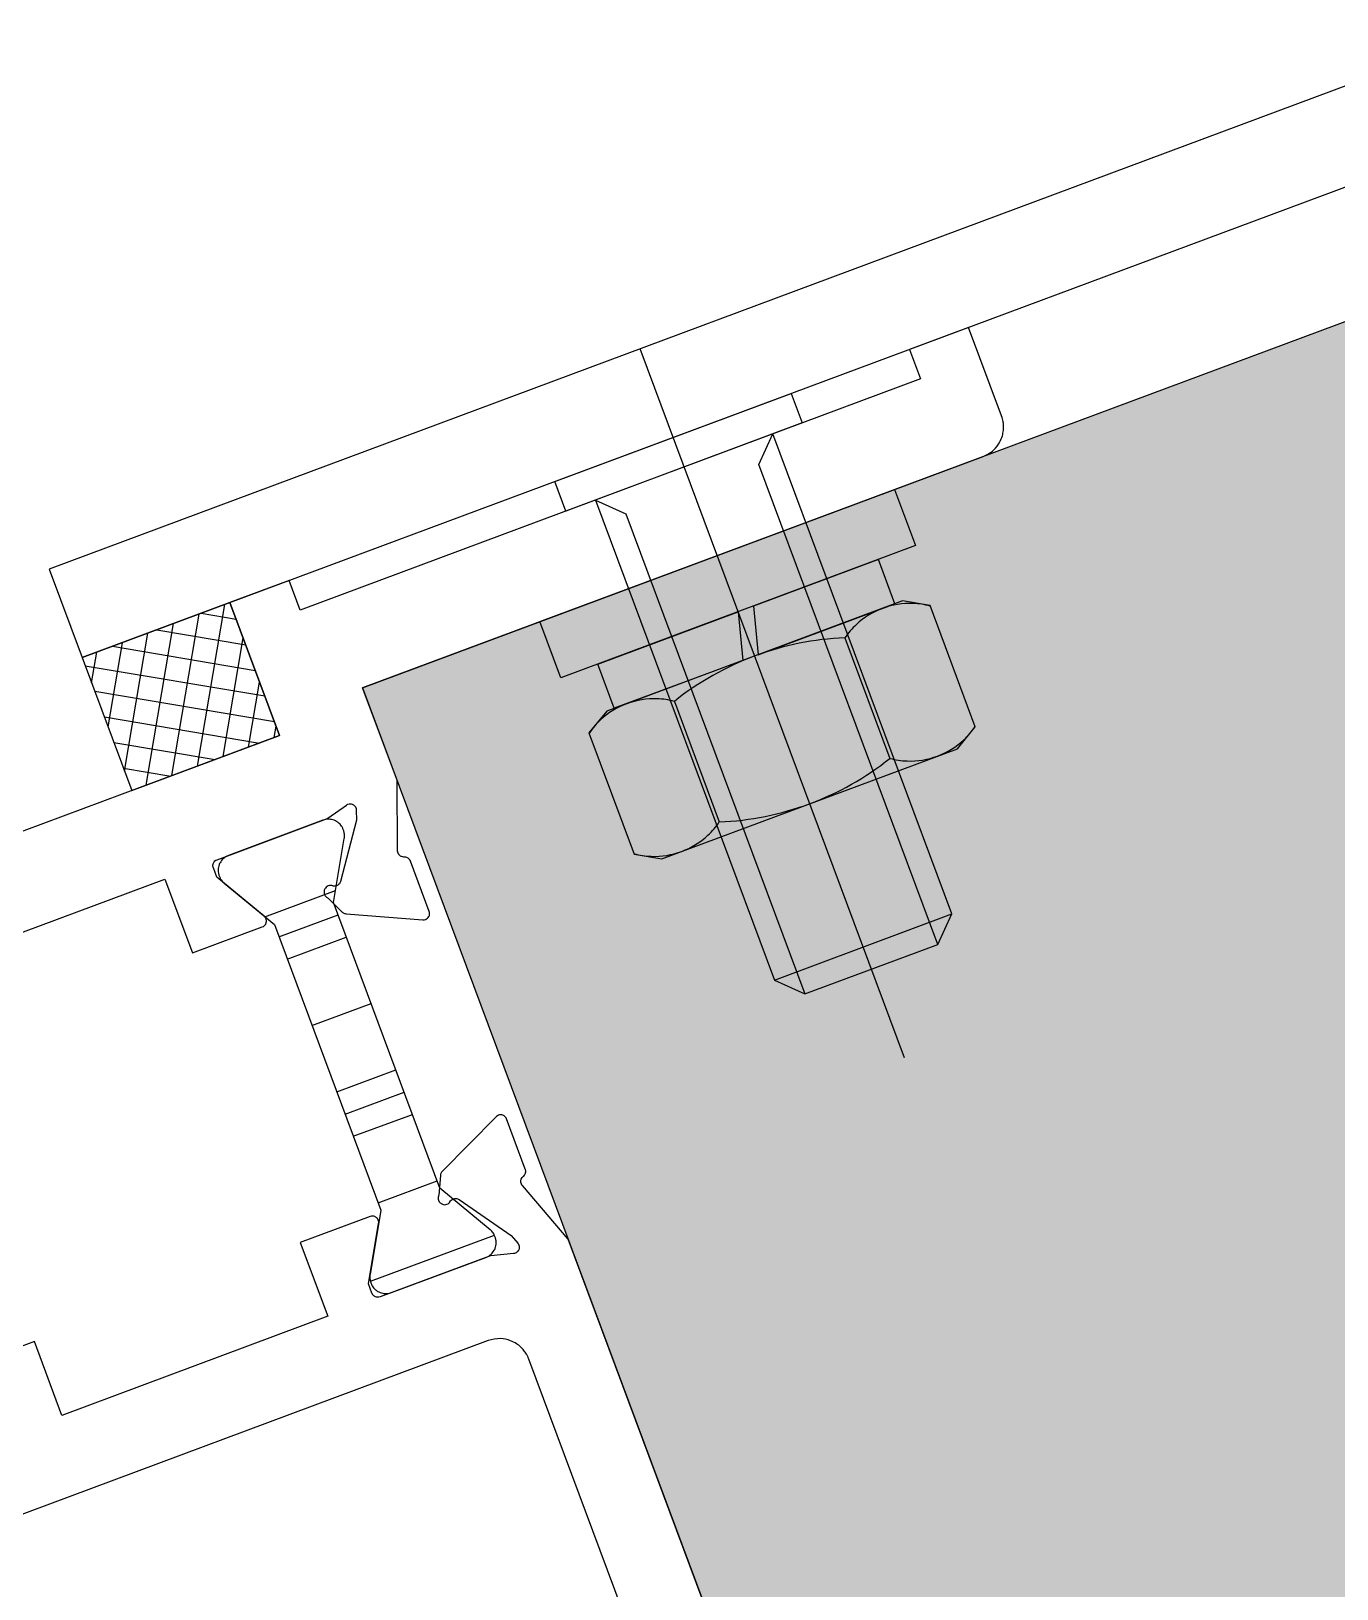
# Model space of a CAD drawing. Extents: x 12199666 to 24617114, y 1197707 to 2548648.
# Drawn here: x 12289377.5 to 12289418.91, y 1267677.21 to 1267726.63 of the extents above; entities that cross this region are included whole.
import ezdxf

# ---------------------------------------------------------------- set-up
doc = ezdxf.new("R2010")
doc.units = 0
doc.header["$LTSCALE"] = 10
doc.header["$MEASUREMENT"] = 0
doc.linetypes.add('TX-PLAN-T1-F11$0$CENTER-PISA', pattern=[11, 6, -2, 1, -2])
doc.linetypes.add('TX-PLAN-T1-F11$0$HIDDEN-PISA', pattern=[4.5, 2.5, -2])
doc.layers.add('TX-PLAN-T1-F11$0$_EDO-ALUMINIUM-SECTION', color=90, linetype='Continuous', lineweight=30)
for name, color, linetype in [('TX-PLAN-T1-F11$0$AXIS', 3, 'Continuous'), ('TX-PLAN-T1-F11$0$F-Alum', 4, 'Continuous'), ('TX-PLAN-T1-F11$0$F-seslants', 8, 'Continuous'), ('TX-PLAN-T1-F11$0$F-seslants @ 1', 8, 'Continuous'), ('TX-PLAN-T1-F11$0$F_MISC', 8, 'Continuous'), ('TX-PLAN-T1-F11$0$Hatch @ 1', 8, 'Continuous'), ('TX-PLAN-T1-F11$0$INSUL', 173, 'Continuous')]:
    doc.layers.add(name, color=color, linetype=linetype)
doc.layers.add('TX-PLAN-T1-F11$0$bangong', color=5, linetype='Continuous', true_color=0x0000ff)

# ---------------------------------------------------------------- blocks, each defined once
blk = doc.blocks.new('TX-PLAN-T1-F11$0$A$C455C3A01-flat-1')
at = {"layer": 'TX-PLAN-T1-F11$0$Hatch @ 1'}
h = blk.add_hatch(dxfattribs=at)
h.set_pattern_fill('ACET-2D-M_SYNTHETIC-PISA', color=256, pattern_type=2)
h.set_pattern_definition([(90, (-9.900000006500932, 423.8302261678061), (-6, 3.673940397442059e-16), []), (90, (-9.150000006500932, 423.8302261678061), (-6, 3.673940397442059e-16), []), (90, (-8.400000006500932, 423.8302261678061), (-6, 3.673940397442059e-16), []), (90, (-6.150000006500932, 423.8302261678061), (-6, 3.673940397442059e-16), [])])
edge = h.paths.add_edge_path()
edge.add_arc((6.873205075544267, -1.600000007111325), 0.4999999867733237, 239.9999999959824, 243.410936126322)
edge.add_arc((6.873205081363951, -1.59999999665558), 0.4999999987280878, 243.4109360662391, 251.7887249678073)
edge.add_arc((6.873205081500097, -1.599999996789389), 0.49999999864353, 251.7887249481955, 259.749973532947)
edge.add_arc((6.873205081535966, -1.599999997829961), 0.4999999976259475, 259.7499735076841, 264.7501762100637)
edge.add_arc((6.873205081668896, -1.599999997720486), 0.4999999977471269, 264.7501761960427, 269.9755513111627)
edge.add_arc((6.873205133319711, -1.599815997228414), 0.5001839982444877, 269.9755543884247, 269.9999941401004)
edge.add_line((6.873205082163622, -2.099999995472899), (6.900000001412991, -2.099999995458347))
edge.add_arc((6.900000000833436, -1.599999991987731), 0.5000000034706158, 270.0000000664122, 275.2014993333181)
edge.add_arc((6.900000001172295, -1.599999995924729), 0.4999999995191099, 275.201499335548, 280.2011290600714)
edge.add_arc((6.900000001107445, -1.599999995459657), 0.4999999999883153, 280.2011290579466, 288.1629505789912)
edge.add_arc((6.900000000433002, -1.599999993968422), 0.500000001615486, 288.1629505991581, 296.5407394524858)
edge.add_arc((6.900000001840775, -1.599999996761504), 0.499999998487707, 296.5407394511826, 306.6156293510928)
edge.add_arc((6.900000001304661, -1.59999999569431), 0.4999999996640573, 306.6156293274633, 318.564664152975)
edge.add_arc((6.900000001315278, -1.599999995617769), 0.4999999997067505, 318.5646641455942, 337.4287266026569)
edge.add_arc((6.900000001096261, -1.599999995464692), 0.4999999999677471, 337.4287265960924, 359.9757617513841)
edge.add_arc((6.900076700785645, -1.600000012310284), 0.4999233002781003, 359.9757599633402, 360.0000019705789)
edge.add_line((7.400000001063745, -1.599999995116377), (7.399999998910062, 1.600000004880712))
edge.add_arc((6.899999998888235, 1.600000004537929), 0.500000000021827, 3.928005386985931e-08, 22.52279690611954)
edge.add_arc((6.899999998842492, 1.600000004497126), 0.5000000000797106, 22.52279690843072, 41.38685935165733)
edge.add_arc((6.899999999513354, 1.600000005194283), 0.4999999991154693, 41.38685934254535, 53.33589418143937)
edge.add_arc((6.899999999697048, 1.600000005818422), 0.4999999985051288, 53.33589415561763, 63.41078405563908)
edge.add_arc((6.899999998067525, 1.600000002638993), 0.5000000020776564, 63.4107840517316, 71.78857289620757)
edge.add_arc((6.899999999229847, 1.600000005632655), 0.4999999988706935, 71.7885729155172, 79.74982149711533)
edge.add_arc((6.899999998415759, 1.60000000139676), 0.5000000031838483, 79.74982149169153, 84.75002413794726)
edge.add_arc((6.89999999869691, 1.599999998812733), 0.5000000057313092, 84.75002419712385, 89.97597218673376)
edge.add_arc((6.899999981230624, 1.59993917171555), 0.5000608328304684, 89.97597310821703, 89.9999980126806)
edge.add_line((6.899999998575367, 2.100000004546018), (6.873205079333275, 2.10000000452419))
edge.add_arc((6.873205079525455, 1.600000008031224), 0.499999996492966, 90.00000002202226, 95.2014451362199)
edge.add_arc((6.873205079941578, 1.600000002389469), 0.5000000021492141, 95.20144512509776, 100.2013383849557)
edge.add_arc((6.873205079758607, 1.6000000042384), 0.5000000002971063, 100.2013384018444, 108.1627588488173)
edge.add_arc((6.873205078760688, 1.600000006820069), 0.4999999975330008, 108.1627588323796, 116.5407769360275)
edge.add_arc((6.873205077223667, 1.600000008813606), 0.4999999950627552, 116.540776880535, 120.000000041728)
edge.add_line((6.62320507937693, 2.033012706247973), (4.833974595538166, 1.000000003165042))
edge.add_line((4.833974595538166, 1.000000003165042), (-4.833974596891494, 0.9999999966312316))
edge.add_line((-4.833974596891494, 0.9999999966312316), (-6.623205082134518, 2.033012697298545))
edge.add_arc((-6.873205075411507, 1.600000007188286), 0.499999986435018, 59.99999999212974, 63.4107840857838)
edge.add_arc((-6.873205082506888, 1.599999993709136), 0.50000000166442, 63.41078405005189, 71.78857290223714)
edge.add_arc((-6.873205081340492, 1.59999999704908), 0.4999999981272469, 71.78857290958895, 79.7498215030437)
edge.add_arc((-6.873205082353944, 1.59999999197206), 0.5000000033035795, 79.74982149229062, 84.75002413734822)
edge.add_arc((-6.873205082065337, 1.599999989317769), 0.500000005920327, 84.75002419811229, 89.97597218574522)
edge.add_arc((-6.873205099541845, 1.599939072138737), 0.5000609231013323, 89.97597311038565, 89.9999980113459)
edge.add_line((-6.87320508218545, 2.099999995240069), (-6.900000001427543, 2.099999995225517))
edge.add_arc((-6.900000001250557, 1.59999999922726), 0.4999999959982566, 90.00000002028106, 95.20144513879485)
edge.add_arc((-6.900000000806304, 1.599999993048948), 0.5000000021914021, 95.2014451253089, 100.2013383847447)
edge.add_arc((-6.900000001013154, 1.599999995011827), 0.5000000002229187, 100.2013384012528, 108.1627588494089)
edge.add_arc((-6.900000002003138, 1.599999997546407), 0.4999999975060295, 108.1627588321532, 116.5407769362539)
edge.add_arc((-6.900000002130388, 1.599999996844686), 0.4999999980769409, 116.5407768872783, 126.6154949089045)
edge.add_arc((-6.900000000639162, 1.599999994757458), 0.5000000006416971, 126.6154949034077, 138.5647015928206)
edge.add_arc((-6.900000001031628, 1.59999999519208), 0.5000000000598428, 138.5647016003968, 157.4288786362676)
edge.add_arc((-6.90000000120746, 1.599999995258957), 0.4999999998718088, 157.4288786356104, 179.9759137954093)
edge.add_arc((-6.900151880774541, 1.600000012191863), 0.4998481203110326, 179.9759084177394, 180.0000019839897)
edge.add_line((-7.400000001085573, 1.599999994883547), (-7.399999998924613, -1.600000005113543))
edge.add_arc((-6.899999999150167, -1.600000004810896), 0.4999999997744462, 180.0000000346808, 202.5223759941465)
edge.add_arc((-6.899999998820445, -1.600000004748023), 0.5000000001031034, 202.522375986329, 221.3864384293)
edge.add_arc((-6.899999998412077, -1.600000004149492), 0.500000000805199, 221.3864384498202, 233.336046205853)
edge.add_arc((-6.900000000143774, -1.600000006753021), 0.4999999976827416, 233.3360461868838, 243.4109361029266)
edge.add_arc((-6.899999999380888, -1.600000005940416), 0.4999999987508645, 243.4109360664303, 251.7887249676161)
edge.add_arc((-6.899999999247188, -1.60000000607067), 0.4999999986689183, 251.788724948398, 259.7499735327445)
edge.add_arc((-6.899999999199653, -1.600000007004217), 0.4999999977587296, 259.7499735083484, 264.7501762093993)
edge.add_arc((-6.899999999082643, -1.600000006982959), 0.4999999977906042, 264.75017619627, 269.9755513109353)
edge.add_arc((-6.899999947416123, -1.599815923549117), 0.5001840812297345, 269.975554390452, 269.999994138073)
edge.add_line((-6.899999998589919, -2.100000004778849), (-6.873205079340551, -2.100000004757021))
edge.add_arc((-6.873205079929355, -1.600000000922584), 0.5000000038344374, 270.0000000674721, 275.2014993314243)
edge.add_arc((-6.873205079590847, -1.6000000050986), 0.4999999996449295, 275.2014993361773, 280.2011290594418)
edge.add_arc((-6.87320507965975, -1.600000004675509), 0.500000000073535, 280.2011290586263, 288.1629505783117)
edge.add_arc((-6.873205080370529, -1.600000003127825), 0.5000000017656683, 288.1629506004185, 296.5407394512254)
edge.add_arc((-6.8732050865799, -1.599999991969344), 0.500000014522792, 296.5407395164302, 299.9999999903436)
edge.add_line((-6.623205079391482, -2.033012706480804), (-4.833974595538166, -1.000000003368768))
edge.add_line((-4.833974595538166, -1.000000003368768), (4.833974596891494, -0.9999999968349584))
edge.add_line((4.833974596891494, -0.9999999968349584), (6.623205082127242, -2.033012697531376))
at = {"color": 8, "flags": 128}
blk.add_lwpolyline([(6.623205082127242, -2.033012697531376, 0.01488411549324549), (6.649410875863396, -2.047119837763603, 0.03657129122614296), (6.716944154723024, -2.074955280375434, 0.03475147935089449), (6.78423308172205, -2.092020303178288, 0.02182096249925127), (6.827455803693738, -2.097902599954978, 0.02280395170839165), (6.872991726617329, -2.099999949947232, 0.0001066385341821639), (6.873205082163622, -2.099999995472899), (6.900000001412991, -2.099999995458347, 0.02269971974018845), (6.945329321533791, -2.097941008731141, 0.02181846122142713), (6.988552068418358, -2.092096054540889, 0.03475398227634181), (7.055860285436211, -2.075086905148055, 0.03657129101537293), (7.123417017268366, -2.047308431407146, 0.0439883393358373), (7.19822192506399, -2.001327398014837, 0.05218479357681893), (7.274851540154486, -1.930887172064104, 0.08249638682788352), (7.361701389381778, -1.791916195987142, 0.09869862797093701), (7.399999956323882, -1.600211514080002, 0.0001057757112965101), (7.400000001063745, -1.599999995116377), (7.399999998910062, 1.600000004880712, 0.09859183935312717), (7.361863597354386, 1.791525502667355, 0.08249638676710125), (7.27513135899062, 1.930569910437043, 0.0521847936353694), (7.198561368997616, 2.001074945532309, 0.04398833933632362), (7.123795391344174, 2.047119252980337, 0.03657129097669794), (7.056262186357344, 2.074954874799005, 0.03475147933711896), (6.988973304636602, 2.092020076153858, 0.02182096225424825), (6.945750598279119, 2.097902487628744, 0.02280645264490835), (6.900209680919943, 2.099999960577406, 0.0001048284217255529), (6.899999998575367, 2.100000004546018), (6.873205079333275, 2.10000000452419, 0.02269948333267218), (6.827876230468974, 2.097941060703306, 0.02181961165867643), (6.784651214402402, 2.092095740074001, 0.03475223014693695), (6.717346385128621, 2.075087435776368, 0.03657229264648571), (6.649787771115371, 2.04730829444452, 0.01509485475186817), (6.62320507937693, 2.033012706247973), (4.833974595538166, 1.000000003165042), (-4.833974596891494, 0.9999999966312316), (-6.623205082134518, 2.033012697298545, 0.01488345196110107), (-6.649409689402091, 2.047119243674388, 0.03657129101038104), (-6.716942894396198, 2.074954865493055, 0.03475147938891563), (-6.78423177611694, 2.092020066847908, 0.02182096224901797), (-6.827454482474423, 2.097902478322794, 0.02280645263627773), (-6.872995399833599, 2.099999951271457, 0.0001048284064394895), (-6.87320508218545, 2.099999995240069), (-6.900000001427543, 2.099999995225517, 0.02269948335151478), (-6.945328850284568, 2.097941051404632, 0.02181961165683363), (-6.98855386635114, 2.092095730775327, 0.03475223015210579), (-7.05585869562492, 2.075087426477694, 0.03657229264846381), (-7.123417309638171, 2.047308285145846, 0.04398758792421623), (-7.198220983409556, 2.001328097532678, 0.05218554551674474), (-7.274851756439602, 1.930886926827952, 0.08249689017471641), (-7.361701898669708, 1.791914970577636, 0.0986986279907952), (-7.399999956898682, 1.60021018703992, 0.0001051280152910587), (-7.400000001085573, 1.599999994883547), (-7.399999998924613, -1.600000005113543, 0.09858998494662607), (-7.361865004379069, -1.79152210985194, 0.08249638676597817), (-7.275133787501545, -1.930567154799064, 0.05218730026594825), (-7.198560304721468, -2.001075738022337, 0.0439883394063652), (-7.123794204890146, -2.047119847069553, 0.03657129122447258), (-7.056260926030518, -2.074955289681384, 0.03475147934912566), (-6.988971999031492, -2.092020312484237, 0.02182096249345088), (-6.945749277059804, -2.097902609260927, 0.02280395170640668), (-6.900213354136213, -2.099999959253182, 0.000106638516489827), (-6.899999998589919, -2.100000004778849), (-6.873205079340551, -2.100000004757021, 0.02269971972729398), (-6.827875759212475, -2.097941018029815, 0.02181846121593153), (-6.784653012327908, -2.092096063839563, 0.03475398227040402), (-6.717344795310055, -2.075086914446729, 0.03657129100435878), (-6.649788063477899, -2.04730844070582, 0.01509501759642156), (-6.623205079391482, -2.033012706480804), (-4.833974595538166, -1.000000003368768), (4.833974596891494, -0.9999999968349584)], format="xyb", close=True, dxfattribs=at)
blk = doc.blocks.new('TX-PLAN-T1-F11$0$M6_Nut-3-flat-2')
at = {"color": 32}
for p, q in [((0.4587585457338719, 2.886751346217352), (4.541241450373491, 2.886751348967664)), ((0.4587585496265092, -2.886751345678931), (4.541241454266128, -2.886751342928619))]:
    blk.add_line(p, q, dxfattribs=at)
blk.add_lwpolyline([(3.368768375366926e-09, -5.000000000101863), (0.4465819912802544, -5.773502691699832), (4.55341801650502, -5.773502688927692), (5.000000003368768, -4.999999996733095), (4.999999996631232, 5.000000003266905), (4.553418008719746, 5.773502694864874), (0.4465819834949798, 5.773502692092734), (-3.368768375366926e-09, 4.999999999898137)], close=True, dxfattribs=at)
at = {"color": 32, "flags": 128}
for points in [[(0.4587585437839152, 5.77350269210001, 0.05544153127983753), (0.1914905091252876, 5.289701897236228, 0.09869862796531137), (2.179731382057071e-07, 4.331177979540371, 0.09869610361224045), (0.1906749697882333, 3.372516495095624, 0.0556548797355143), (0.4587585457338719, 2.886751346137316, 0.07885810885708416), (8.228016667999327e-07, 0.003914560504199471, 0.07906961162569194), (0.4587585496119573, -2.886751345737139, 0.05544153127358843), (0.1914905149606057, -3.370552140593645, 0.09869862796797009), (2.238084562122822e-07, -4.329076058289502, 0.09869610361472997), (0.1906749756235513, -5.287737542734249, 0.05565487971234068), (0.4587585515691899, -5.773502691699832)], [(4.541241456201533, -5.773502688956796, 0.05544086582962267), (4.808506944529654, -5.289708019925456, 0.09869862796320988), (4.999999779211066, -4.331184610375203, 0.09869862796168795), (4.809317995139281, -3.372499526725733, 0.05565303741726813), (4.541241454251576, -2.886751343001379, 0.07885744133804315), (4.99999916676461, -0.003939267226087395, 0.0790702791706459), (4.541241450373491, 2.886751348880352, 0.05544086581344029), (4.808506938694336, 3.370546017904417, 0.09869862796136168), (4.999999773375748, 4.329069427454669, 0.09869862796212955), (4.809317989303963, 5.287754511111416, 0.05565303742162497), (4.541241448416258, 5.773502694843046)]]:
    blk.add_lwpolyline(points, format="xyb", dxfattribs=at)
blk = doc.blocks.new('TX-PLAN-T1-F11$0$M6_Spring_Washer-flat-2')
at = {"color": 32}
for points in [[(-3.492459654808044e-10, 0.5176380901029916), (1.499999999919964, 0.1157143024684046), (1.499999996798579, 4.750000000909495), (-3.201421350240707e-09, 4.749999999898137)], [(1.50000000026921, -0.4019237877364503), (1.500000003201421, -4.749999999090505), (3.201421350240707e-09, -4.750000000101863), (0, -1.01863406598568e-10)]]:
    blk.add_lwpolyline(points, close=True, dxfattribs=at)
blk = doc.blocks.new('TX-PLAN-T1-F11$0$M6_Flat_Washer-flat-2')
at = {"color": 32}
blk.add_lwpolyline([(-4.045432433485985e-09, 5.999999999898137), (1.899999995956023, 6.000000001178705), (1.900000004046888, -5.999999998821295), (4.045432433485985e-09, -6.000000000101863)], close=True, dxfattribs=at)
blk = doc.blocks.new('TX-PLAN-T1-F11$0$M6x18_Stud_Bolt-flat-2')
at = {"color": 8, "linetype": 'TX-PLAN-T1-F11$0$HIDDEN-PISA'}
for p, q in [((1.749999998486601, 2.250000001135049), (0.9999999979772838, 3.000000000633008)), ((17.25000000202272, -2.999999988416675), (17.24999999797728, 3.000000011583325)), ((17.99999999847932, 2.250000012092642), (1.749999998486601, 2.250000001135049)), ((1.000000002022716, -2.999999999366992), (1.750000001513399, -2.249999998864951)), ((1.750000001513399, -2.249999998864951), (18.0000000015134, -2.249999987907358))]:
    blk.add_line(p, q, dxfattribs=at)
at = {"color": 54}
blk.add_line((18.0000000015134, -2.249999987907358), (17.99999999847932, 2.250000012092642), dxfattribs=at)
blk.add_lwpolyline([(-2.699380274862051e-09, 3.999999999898137), (0.9999999973006197, 4.000000000574801), (1.00000000269938, -3.999999999425199), (2.699380274862051e-09, -4.000000000101863)], close=True, dxfattribs=at)
blk.add_lwpolyline([(1.000000002022716, -2.999999999425199), (17.25000000202272, -2.999999988474883), (18.0000000015134, -2.249999987965566), (17.99999999847932, 2.250000012034434), (17.24999999797728, 3.000000011525117), (0.9999999979772838, 3.000000000574801)], dxfattribs=at)
at = {"layer": 'TX-PLAN-T1-F11$0$AXIS', "color": 8, "linetype": 'TX-PLAN-T1-F11$0$CENTER-PISA'}
blk.add_line((21, 1.411535777151585e-08), (-3, -2.066371962428093e-09), dxfattribs=at)
blk = doc.blocks.new('*U195')
at = {"layer": 'TX-PLAN-T1-F11$0$INSUL', "lineweight": 0}
h = blk.add_hatch(dxfattribs=at)
h.set_pattern_fill('岩棉', color=256, scale=60.00000000000002, style=0, pattern_type=2)
h.set_pattern_definition([(171.78891, (31.98000479999999, 119.4285713999999), (-403.9210344936758, 60.00000149168051), [2.0005134, -418.1072400000002]), (146.908661, (33.73372379999999, 118.2857141999999), (-95.04024262992478, 60.00000083033304), [2.093239800000001, -437.4870720000002]), (132.32733, (35.03487, 116.8571429999999), (-106.9202743718115, 119.9999994801657), [1.932303599999998, -403.8514799999996]), (114.796992, (35.8268718, 115.1428571999999), (-23.76006081965321, 59.99999964663972), [1.8883968, -196.393272]), (91.6202240999998, (35.8834434, 113.1428574), (-11.88003000216715, 359.9999998263044), [2.000800199999999, -418.1671799999997]), (82.82482490000001, (30.05657160000001, 66.85714259999999), (83.16020966511272, 659.9999982204777), [46.65104279999994, -9750.067799999993]), (97.17517500000001, (41.823459, 66.85714259999999), (-83.16021148970225, 659.9999979909094), [46.65104280000004, -9750.06780000001]), (88.37977579999999, (35.9965866, 113.1428574), (11.88002583240484, 359.9999999412873), [2.0008002, -418.16718]), (65.203007, (36.05315819999999, 115.1428571999999), (23.76006077749137, 59.99999973523376), [1.888396799999998, -196.3932719999997]), (47.67266909999998, (36.84516060000001, 116.8571429999999), (106.9202740388371, 119.9999998207617), [1.932303599999999, -403.8514799999998]), (33.09133829999998, (38.14630680000001, 118.2857141999999), (95.0402417250371, 60.00000218260124), [2.0932398, -437.4870719999998]), (8.211089519999998, (39.90002519999999, 119.4285713999999), (403.9210347392536, 59.99999988934716), [2.0005134, -418.1072399999999]), (87.16616460000002, (30.00000000000001, 65.71428599999996), (11.88002507150802, 180.0000001810667), [1.144256399999998, -239.1495899999996]), (103.9013849999999, (30.282858, 64.57142879999994), (-47.5201215879632, 179.9999997770064), [1.177340399999998, -246.0641939999996]), (111.603615, (30.73543020000001, 63.42857159999996), (-11.88003031737481, 59.99999997976404), [1.229204999999999, -63.30404399999991]), (122.761347, (31.470861, 62.28571439999996), (-35.64009214299298, 59.99999937378065), [1.3590366, -284.0386379999999]), (138.290552, (32.43257759999999, 61.42857119999996), (-71.2801817170538, 60.00000123338383), [1.288252200000001, -269.2446480000003]), (152.003514, (33.5074374, 60.85714259999997), (-106.9202745038909, 59.99999917536116), [1.2173142, -254.4187140000001]), (166.477202, (34.6954404, 60.57142859999996), (-237.6006083015547, 60.00000192533073), [1.2218772, -255.3723300000001]), (167.070755, (35.94001500000002, 60.28571399999996), (-249.4806394894893, 59.99999988713196), [1.276948800000001, -266.8823280000002]), (12.92924439999999, (35.94001500000002, 60.28571399999996), (249.4806395808134, 59.99999961372987), [1.2769488, -266.882328]), (13.52279750000001, (37.1845896, 60.57142859999996), (237.6006088251535, 59.99999985187424), [1.221877199999999, -255.3723299999998]), (27.99648529999997, (38.3725926, 60.85714259999997), (118.8003031649702, 60.00000218637319), [1.2173142, -254.418714]), (41.70944699999995, (39.44745299999998, 61.42857119999996), (71.28018116740307, 60.00000178097831), [1.288252199999999, -269.2446479999997]), (57.2386522, (40.40916960000001, 62.28571439999996), (118.8003026691194, 180.000001000711), [1.359036599999999, -284.0386379999999]), (68.396384, (41.1445998, 63.42857159999996), (11.88003024886847, 60.00000021423826), [1.229204999999999, -63.30404399999996]), (76.098615, (41.59717259999999, 64.57142879999994), (11.88003045248315, 59.99999970942572), [1.177340399999998, -246.0641939999996]), (92.83383529999988, (41.8800306, 65.71428599999996), (-11.88003015074521, 179.9999999348276), [1.144256399999999, -239.1495899999998])])
h.paths.add_polyline_path([(0, 0), (429.9707085312324, 0), (429.9707085312324, 59.99999999999999), (0, 59.99999999999999)])
at = {"layer": 'TX-PLAN-T1-F11$0$INSUL'}
blk.add_lwpolyline([(0, 0), (429.9707085312324, 0), (429.9707085312324, 59.99999999999999), (0, 59.99999999999999)], close=True, dxfattribs=at)
blk = doc.blocks.new('TX-PLAN-T1-F11$0$A$C31F16DB5')
at = {"layer": 'TX-PLAN-T1-F11$0$F-seslants @ 1'}
h = blk.add_hatch(dxfattribs=at)
h.set_pattern_fill('ACET-2D-M_STRUC_SEALANT-PISA', color=256, scale=1.000000000000004, angle=30.01600003405886, pattern_type=2)
h.set_pattern_definition([(3.863335168819207e-08, (-606.9039878187905, 2287.092308833994), (-5.057113061646135e-10, 0.750000000000008), []), (90.00000003878277, (-606.9039878187905, 2287.092308833994), (-0.7500000000000033, -5.057132490549066e-10), [])])
h.paths.add_polyline_path([(8.078058288505417, -68.50625293816574), (4.181572462737677, -70.7573411210733), (6.682781567404163, -75.08676983802889), (10.5792673931719, -72.83568165507768)])
at = {"layer": 'TX-PLAN-T1-F11$0$F-Alum'}
blk.add_lwpolyline([(4.08566569055256, -76.58843204671302), (6.682793777741608, -75.08679104482599), (-223.1636822923756, 322.7623665966557), (-225.7608103795646, 321.2607255946959)], close=True, dxfattribs=at)
at = {"layer": 'TX-PLAN-T1-F11$0$F-Alum', "flags": 128}
for points in [[(60.69519179484632, -34.6434819026008), (22.314499459535, -56.81687782806421), (20.87214968640183, -58.53677851793782, -0.007907839879882948), (20.86800869864237, -58.54156066561427, -0.0347539822971275), (20.84810804582958, -58.56092860770605, -0.02181846123549496), (20.83431182855566, -58.57160772190855, -0.02280645294326351), (20.81895415934559, -58.58144041873766, -0.02280395164776859), (20.80276654667978, -58.58983257328237, -0.02182096277384904), (20.78662199953396, -58.59645091258881, -0.03475147869379914), (20.75990479982283, -58.60401620148059, -0.0365712908555599), (20.73094625242811, -58.60790097078734, -0.04398833962149696), (20.69583699393843, -58.60692900986487, -0.05218730063586384), (20.65520297673356, -58.597847709706, -0.082496386870249), (20.59732749064278, -58.56706848474005, -0.01111436406957227), (20.59039017076429, -58.56150856785553), (20.5768681383488, -58.55016866863025, 0.0111161993674186), (20.56992965198879, -58.54460785863648, 0.08249638687054897), (20.51205394005228, -58.51382905877563, 0.05218479354986068), (20.47142184253607, -58.50474828786992, 0.04398833903537235), (20.43631258660753, -58.50377623378608, 0.03657129103492509), (20.40735402896826, -58.50766092625872, 0.03475147941895741), (20.38063680923369, -58.51522614428268, 0.0218209630362183), (20.36449224462558, -58.52184444067552, 0.02280332774785303), (20.34830504150887, -58.53023630278494), (18.87397486281407, -59.38199026560778), (18.87397269911889, -59.3819915156464, 0.02280395161865825), (18.85861673562613, -59.39182317114046, 0.02182096225948582), (18.84481896350917, -59.40250354080945, 0.03475147934971177), (18.82491978591133, -59.42187013805687, 0.03657129154203884), (18.80708953629073, -59.44501686779859, 0.04398833905245552), (18.79039445084345, -59.47591798209487, 0.05218479366893007), (18.77796536668029, -59.51565393058718, 0.08249890374110748), (18.77572056402278, -59.58116844870983, 0.09869862800662775), (18.80084769598034, -59.65521857829026, 0.09869610376326364), (18.85244655919087, -59.71397268442979, 0.01070194423501324), (18.85935369443905, -59.71902985135694), (20.8576662773994, -61.11743191313599, 0.07172993320174638), (20.90863388295111, -61.14315340072517, 0.05218730052255791), (20.94926790015597, -61.15223470084038, 0.04398833963262095), (20.98437715864566, -61.1532066617774, 0.006825742352832968), (20.98982259591867, -61.15280354019797), (21.61983371789393, -61.0975074254502, 0.04447403674415516), (21.65584237973962, -61.10497508138087, 0.04398833926831087), (21.69220324356866, -61.10598169169407, 0.03657129145418602), (21.72219413037237, -61.10195843469137, 0.03475147897227156), (21.74986376783636, -61.09412345180772, 0.02182096252528398), (21.76658384974871, -61.08726917627519, 0.02280395111968064), (21.78334853246633, -61.07857785094257, 0.02280645287206526), (21.79925368500699, -61.06839462970402, 0.02181846094980334), (21.8135417218582, -61.05733481708467, 0.03475398194175113), (21.8341518103407, -61.0372764299218, 0.03657129164971903), (21.85261762452137, -61.01330449651596, 0.04398833957847295), (21.86990778597828, -60.98130174672133, 0.05218479340315767), (21.88277984347951, -60.94014922259976, 0.08249638672088096), (21.88510476013471, -60.87230123381323, 0.09869862791433447), (21.85908243789163, -60.7956111100184, 0.09869862801968364), (21.80564293598582, -60.73476083492005, 0.02704271363090437), (21.78715584364545, -60.72213165633457, -0.02635788756458192), (21.76685577056196, -60.71648167236435, -0.08249638690698911), (21.70898028470401, -60.68570244736929, -0.09869610387262558), (21.65738169693213, -60.62694809905679, -0.09869862797331354), (21.63225491235789, -60.55289785153309, -0.08249689003921648), (21.63449970663351, -60.48738491245331, -0.05218554543509751), (21.64692889696744, -60.44764837198909, -0.007157013596049954), (21.64927254368376, -60.44242471655616), (22.49780531025317, -58.62141283820984), (22.70358653792937, -58.37603319338541, -0.00790850472422727), (22.7077278795914, -58.37125065001328, -0.03475147936797961), (22.72762705695641, -58.35188405276585, -0.02182096222384151), (22.7414248293062, -58.34120368306776, -0.02280395157547301), (22.75678079279896, -58.33137202753005, -0.0228064521721834), (22.77297015937802, -58.32297891539656, -0.02182096257548485), (22.78911472421896, -58.31636061901827, -0.0347514797282925), (22.81583194395353, -58.30879540099431, -0.03657129086071959), (22.8447905015928, -58.30491070850712, -0.04398833901949248), (22.87989975752134, -58.30588276263461, -0.05218479382594116), (22.92053185480472, -58.31496353356943, -0.08249638697670252), (22.97840756697406, -58.34574233334297, -0.09869862792413127), (23.03000758665439, -58.40449803443062, -0.06554567782987339), (23.05000202295196, -58.45273017152522), (23.23656657927495, -59.1482216423874), (23.23656657927495, -59.1482216423874, 0.065543462790042), (23.25656013291155, -59.19645225199656), (25.10791951518331, -62.40103377122159, -0.09869640111042477), (25.13304522058752, -62.4750825577039, -0.08249638688084088), (25.13080033154984, -62.54059509874514, -0.05218479355121815), (25.11837135309179, -62.5803310802994, -0.04398833970368515), (25.10167634936806, -62.61123223887716, -0.03657129143143605), (25.08384616121475, -62.6343790159417, -0.0347539817168877), (25.06394550863479, -62.65374695798982, -0.02181846112083245), (25.05014929112804, -62.66442607225054, -0.02280645290585103), (25.03479162215081, -62.67425876903599, -70753.28876105958), (25.03479073064227, -62.67425928413013), (24.76259144775395, -62.83151497972449), (22.81618136221368, -62.83205852123228, 0.01499144116737258), (22.80419639388856, -62.83242129580776, 0.03657129084938479), (22.77523783624929, -62.83630598829495, 0.03475147922879378), (22.74852061651472, -62.84387120633346, 0.02182096261194041), (22.73237605167378, -62.85048950279906, 0.02280645216714846), (22.7161866848619, -62.8588826148889, 0.02280395159955749), (22.70083072160196, -62.8687142703684, 0.02182096227372911), (22.68703294925217, -62.87939464005194, 0.03475147938665769), (22.66713377165433, -62.89876123722661, 0.03657129158240667), (22.64930352203373, -62.92190796699742, 0.04398833927924919), (22.63260843658645, -62.95280908133736, 0.0521847937555245), (22.62017935242329, -62.99254502981512, 0.08249890366720512), (22.61793454976578, -63.05805954795233, 0.09869454667870457), (22.64306006424886, -63.1321068776424), (23.82732525265601, -65.18199215344521), (25.99203961117018, -63.93138760125748), (30.49420513056975, -71.72434047814477), (28.32949077205558, -72.97494503050712), (29.51375486569304, -75.02482841112669, 3.170428144845453e-06)], [(63.23145093031053, -43.03164630966512), (60.71426667955529, -38.67456564766781), (60.71426226694894, -38.6745580097604, 0.09869862794139404), (60.45626216808159, -38.38077950448223, 0.0824963867776853), (60.16688360793341, -38.22688550552721, 0.05218479357962498), (59.96372312128369, -38.18148165085313, 0.04398833928138695), (59.7881768411753, -38.17662138031756, 0.03657129107859223), (59.64338405297894, -38.19604484275351, 0.03475147931138323), (59.50979795430612, -38.23387093291694, 0.02182096243580748), (59.4290751307999, -38.26696241499758, 0.02280332778095902), (59.34813911521633, -38.3089217252973), (26.27130371199746, -57.41815927851439, 2.3293869635511e-06), (26.2712928935216, -57.41816552873661, 0.02280395151594857), (26.1945130762906, -57.46732380639605, 0.02182096236812685), (26.12552421454166, -57.5207256547701, 0.03475147922230862), (26.02602832725097, -57.61755864090537, 0.03657129114846382), (25.93687707914796, -57.73329228955572, 0.0439883392534849), (25.85340165121306, -57.88779786097894, 0.05218479353768585), (25.79125623109576, -58.08647760354233, 0.08249890378400249), (25.78003221734252, -58.41405019417016, 0.09869454672513617), (25.90565978952509, -58.7842868427515), (37.45409955603827, -78.77387777375134)], [(17.67909612816584, -79.12791942839704), (13.17693060876627, -71.33496655148065), (15.34164496704761, -70.08436199922016), (14.15738576425065, -68.03448708432279, 0.09860694184859978), (14.10584744678636, -67.97577201312833, 0.08249638678085083), (14.04798503227357, -67.9449682220702, 0.05218479352009626), (14.00735686028202, -67.93586990465428, 0.04398833920791841), (13.97224802740675, -67.93488268842066, 0.03657129128003028), (13.94328779478383, -67.93875487454079, 0.0347514795068935), (13.91656731029798, -67.94630855378364, 0.02182096285062152), (13.9004198890907, -67.95291987737892, 0.02280645351350237), (13.88422689920117, -67.96130599720072, 0.02280395200305785), (13.86886669120577, -67.97113102022286, 0.02182096214962623), (13.85506430764508, -67.98180543021317, 0.03475147909394277), (13.83515676840034, -68.00116343200807, 0.03657129116696119), (13.81731652429153, -68.02430245942105, 0.01509568144637636), (13.81096963079472, -68.03457345939842), (12.83823530848895, -69.72048581037689), (12.56603602560062, -69.87774150605856, -0.0001067408401084013), (12.56596211979922, -69.87778418198013, -0.02280395128737368), (12.54977088452142, -69.88616934498441, -0.02182096251572173), (12.53362348054361, -69.89278071147874, -0.03475147959749984), (12.50690301631403, -69.90033446167672, -0.03657129109613924), (12.47794279393565, -69.90420672458731, -0.04398833905369009), (12.44283395849925, -69.9032196015296, -0.05218730024030641), (12.40220386681904, -69.89412075407472, -0.08249638674627738), (12.34434167838481, -69.86331653791149, -0.0985899848911684), (12.2928105127794, -69.80461272150296), (10.44145113120612, -66.600031202016), (10.44145113120612, -66.600031202016, 0.06554346281444032), (10.40965584067453, -66.55861872312107), (9.9003404603136, -66.04958771921247, -0.06564783278589638), (9.86850359577511, -66.00810324340728, -0.09869862798596135), (9.843408445434761, -65.93404226940493, -0.08249890393059452), (9.845681540973601, -65.86852872681357, -0.05218479358050333), (9.858127784056705, -65.82879814959324, -0.04398833904737316), (9.874836213028175, -65.79790424811381, -0.03657129094034302), (9.892676457136986, -65.77476522072993, -0.03475147921826868), (9.912583996381727, -65.75540721893503, -0.02182096213207425), (9.926386379942414, -65.74473280891561, -0.02280395204295483), (9.941746587704984, -65.73490778590804, -0.02280645352417839), (9.957939577594516, -65.72652166611533, -0.02182096277229461), (9.974086999034625, -65.71991034244729, -0.03475147959907374), (10.00080748352048, -65.7123566632772, -0.007804279901545355), (10.00693768246856, -65.71117503156438), (10.32230224374507, -65.6554769415061), (12.32370896644716, -65.83001417740616, -0.007261159049432192), (12.32948768704955, -65.83060279422807, -0.05218479349905676), (12.37011585880828, -65.83970111162944, -0.08249638672346993), (12.42797827355389, -65.87050490270212, -0.09869862800603159), (12.47955291422841, -65.92928288223357, -0.09869862814431818), (12.50464752044354, -66.00334404060868, -0.02549584264817363), (12.50625520905305, -66.0236639644254, 0.0248093963084012), (12.50119457354594, -66.04357327746129, 0.08249689024187741), (12.4988404543401, -66.11142066817865, 0.09869862820120008), (12.52482985828829, -66.18812195383089, 0.09869610357782757), (12.57824159397569, -66.24899390000519, 0.08249638673624617), (12.63816650358785, -66.28089625148004, 0.05218730059568224), (12.68024501188484, -66.2903194625369, 0.04398833943478898), (12.7166054375266, -66.29134177547257, 0.03657129110214547), (12.74659805891861, -66.28733147067851, 0.03475147903572123), (12.7742710775492, -66.27950843791496, 0.02182096259350222), (12.79099411804054, -66.27266138371215, 0.02280395204745798), (12.80776255259116, -66.26397729913606, 0.02280645285631267), (12.82367210144002, -66.25380094762386, 0.02181846138798603), (12.83796491318208, -66.24274730652996, 0.03475398259815867), (12.8585836620332, -66.22269782185049, 0.03657129103059101), (12.87705982693296, -66.19873386529525, 0.04398833943280844), (12.89436380758707, -66.16673858540616, 0.04457713179823701), (12.90591525130731, -66.13173564184126), (13.26851931291458, -65.61357546540694, 0.006722842810723306), (13.27154327400785, -65.60912811790786, 0.04398833869474802), (13.28825162102294, -65.57823417208874, 0.05218479353450885), (13.30069775886659, -65.53850356185012, 0.07183586718585867), (13.30389094010752, -65.48141914682947), (13.09063850047824, -63.05174737835205, 0.01059771489674028), (13.08971850022499, -63.04332022797917, 0.09869862813712729), (13.06462389377702, -62.96925906964771, 0.09869862806094774), (13.01304925310251, -62.91048109008716, 0.08249638672081283), (12.95518683858973, -62.87967729901447, 0.052184793515391), (12.91455866659817, -62.87057898159856, 0.04398833898454119), (12.87944983349007, -62.86959176535038, 0.03657129127466306), (12.85048960086715, -62.87346395148506, 0.03475147963235327), (12.82376911661413, -62.88101763069881, 0.02182096271067337), (12.80762169540685, -62.88762895433774, 0.02280645349101868), (12.79142870528449, -62.896015074145, 0.0001048804566592935), (12.79135607213539, -62.89605701561686), (11.31702589344059, -63.74781097833784, 0.02269948355530908), (11.30173803989601, -63.75759425668821, 0.02181961197434431), (11.28793649941508, -63.76826799289574, 0.03475223026393302), (11.26802848845546, -63.78762636834017, 0.03657229270921458), (11.25018778753292, -63.81076605095313, 0.0439875881333834), (11.23347969872702, -63.84165945685254, 0.05218554563755605), (11.22103334900748, -63.88139062603022, 0.08249689025494301), (11.21876026278187, -63.94690258959326, 0.0112191056136554), (11.22012241308403, -63.95577276329004), (11.22319174425502, -63.97315142495518, -0.01121976659570412), (11.22455396347505, -63.98202212487831, -0.0824963868563015), (11.22228078272019, -64.04753369034461, -0.05218479354236961), (11.20983464487654, -64.08726430056868, -0.04398833866049915), (11.19312629786145, -64.11815824640234, -0.03657129127896142), (11.17528611521993, -64.14129732118181, -0.03475398223261929), (11.15537710006174, -64.16065666718077, -0.02181846149319212), (11.14157627227542, -64.17132982241765, -0.022806452886132), (11.12621435832989, -64.18115588593082, -0.02280395127910196), (11.11002312258643, -64.18954104894965, -0.02182096250697915), (11.09387571884145, -64.19615241541487, -0.03475147952933184), (11.06715525461186, -64.2037061655692, -0.007804942528116439), (11.06102453598578, -64.20488790581021), (8.850589654015494, -64.59528370873613), (6.144389969602344, -66.15871660959692), (-4.360688277913141, -47.97511600311282, 0.09859183934541459), (-4.618349938114989, -47.68159245280276, 0.0824963867742319), (-4.907662010911736, -47.52757349751209, 0.05218479348113344), (-5.110802870403859, -47.48208191040339, 0.04398833912013662), (-5.286347035245853, -47.47714582911885, 0.03657129116158881), (-5.431148198360461, -47.49650675969042, 0.03475147922316191), (-5.564750619858387, -47.53427515593376, 0.02182096253038352), (-5.645487726826104, -47.56733177409933, 0.02280645295952606), (-5.726452676273766, -47.60926237306285, 0.0001048457593380479), (-5.726815842252108, -47.60947208066955), (-8.324473072469118, -49.11019754346944), (-7.323989430602523, -50.84196903013526), (-6.458103687196854, -50.34172720930383), (4.046974564509583, -68.525327813285), (3.181088821103913, -69.02556963420375), (4.181572462970507, -70.75734112089867), (8.078058288738248, -68.50625293799112), (8.078058288738248, -68.50625293799112), (8.078058288738248, -68.50625293799112), (14.08096014017065, -78.89688185818977, -0.0001057757131870396)]]:
    blk.add_lwpolyline(points, format="xyb", dxfattribs=at)
at = {"layer": 'TX-PLAN-T1-F11$0$F-seslants'}
blk.add_lwpolyline([(8.078058288505417, -68.50625293816574), (4.181572462737677, -70.7573411210733), (6.682781567404163, -75.08676983802889), (10.5792673931719, -72.83568165507768)], close=True, dxfattribs=at)
at = {"layer": 'TX-PLAN-T1-F11$0$F_MISC', "ltscale": 18000, "extrusion": (6.800515792032808e-07, -9.067815260528008e-07, -0.9999999999993576), "xscale": -1, "rotation": 239.9840001645362}
blk.add_blockref('*U195', (-58.09782119079166, -36.14404189173765, 6.814893870696584e-05), dxfattribs=at)
at = {"layer": 'TX-PLAN-T1-F11$0$F_MISC', "rotation": 30.01599997489868}
for name, p in [('TX-PLAN-T1-F11$0$M6x18_Stud_Bolt-flat-2', (-3.322054863136145, -57.76905497738062)), ('TX-PLAN-T1-F11$0$M6_Nut-3-flat-2', (3.085499637832982, -54.06726550246549)), ('TX-PLAN-T1-F11$0$M6_Flat_Washer-flat-2', (0.1414881102537038, -55.76808769360377)), ('TX-PLAN-T1-F11$0$M6_Spring_Washer-flat-2', (1.786671022724477, -54.81762823380723)), ('TX-PLAN-T1-F11$0$A$C455C3A01-flat-1', (17.70761996188958, -64.3844467509889))]:
    blk.add_blockref(name, p, dxfattribs=at)
blk = doc.blocks.new('TX-PLAN-T1-F11$0$TY001')
blk.add_blockref('TX-PLAN-T1-F11$0$A$C31F16DB5', (310.408990527736, -247.8873859157757))
blk = doc.blocks.new('TX-PLAN-T1-F11$0$A$C21521A5F')
at = {"rotation": 90}
blk.add_blockref('TX-PLAN-T1-F11$0$TY001', (388.7170751225203, 12260.21975712478, 0.0004146164392175001), dxfattribs=at)
blk = doc.blocks.new('TX-PLAN-T1-F11$0$标准层幕墙0118')
at = {"color": 3, "rotation": 180}
blk.add_blockref('TX-PLAN-T1-F11$0$A$C21521A5F', (-5561.283235622803, 27660.21975712452, -0.0004146164392191662), dxfattribs=at)
blk = doc.blocks.new('TX-PLAN-T1-F11')
at = {"layer": 'TX-PLAN-T1-F11$0$bangong'}
h = blk.add_hatch(dxfattribs=at)
h.set_pattern_fill('ANSI31', color=256, scale=100)
h.set_pattern_definition([(35.42361568638237, (12267498.76065116, 1237188.209494983), (-92.0142139200649, 129.363622926511), [])])
h.paths.add_polyline_path([(12311684.18336611, 1287370.210507017), (12310206.36976081, 1278610.927855134), (12302958.7966133, 1279833.690537009), (12302775.84162168, 1278749.276510726), (12300113.46885065, 1279198.456067521), (12299082.01873722, 1273084.854827092), (12299673.66233511, 1272985.036269651), (12298342.75916021, 1265096.519714597), (12297751.20815149, 1265196.322650944), (12297252.11954068, 1262238.129415706), (12297843.6397387, 1262138.331677556), (12297460.90569874, 1259869.79413769), (12299531.67664484, 1259520.426090187), (12299348.73406536, 1258436.086736571), (12307533.15646735, 1257055.260102745), (12306093.66360394, 1248523.111785988), (12305034.8156649, 1248138.598779066), (12304987.2896874, 1248120.884374847), (12304730.88532002, 1248810.1552251), (12304726.2279362, 1248813.755302423), (12304668.76189766, 1248792.335929501), (12303555.71862895, 1248388.142278736), (12303508.19265145, 1248370.427874517), (12303251.78828407, 1249059.69872477), (12303247.13090024, 1249063.298802093), (12303189.66486171, 1249041.879429172), (12302076.62159299, 1248637.685778406), (12302029.09561549, 1248619.971374187), (12301772.69124811, 1249309.242224441), (12301768.03386428, 1249312.842301764), (12301710.56782575, 1249291.422928842), (12300597.52455704, 1248887.229278077), (12300549.99857954, 1248869.514873858), (12300293.59421215, 1249558.785724111), (12300288.93682833, 1249562.385801434), (12300231.47078979, 1249540.966428512), (12299118.42752108, 1249136.772777747), (12299070.90154358, 1249119.058373528), (12298814.4971762, 1249808.329223781), (12298809.83979237, 1249811.929301104), (12298752.37375384, 1249790.509928182), (12297639.33048512, 1249386.316277418), (12297591.80450763, 1249368.601873198), (12297335.40014024, 1250057.872723451), (12297330.74275642, 1250061.472800774), (12297273.27671788, 1250040.053427853), (12296160.23344917, 1249635.859777088), (12296112.70747167, 1249618.145372869), (12295856.30310429, 1250307.416223122), (12295851.64572046, 1250311.016300445), (12295794.17968193, 1250289.596927523), (12294681.13641321, 1249885.403276758), (12294633.61043572, 1249867.688872539), (12294377.20606833, 1250556.959722792), (12294372.54868451, 1250560.559800115), (12294315.08264597, 1250539.140427193), (12293202.03937726, 1250134.946776428), (12293154.51339976, 1250117.232372209), (12292896.37247753, 1250811.171460559), (12292836.97187973, 1250784.745247274), (12291908.2772282, 1250382.531343024), (12291867.16237681, 1250364.240115792), (12291547.28495182, 1251083.257633011), (12291482.39475784, 1251070.585970619), (12290489.94021968, 1250886.969781256), (12290445.77444349, 1250878.345152928), (12290294.64825905, 1251652.245776173), (12290228.30317677, 1251656.873738757), (12289222.19786628, 1251737.079845253), (12289177.30695085, 1251740.211252583), (12289232.17744772, 1252526.818223604), (12289169.30588734, 1252548.50358447), (12288218.47681304, 1252887.037167406), (12288175.93617847, 1252901.710081621), (12288433.044248, 1253647.133946957), (12288377.95346105, 1253684.391069287), (12287547.54072607, 1254258.059618989), (12287510.26477772, 1254283.268817198), (12287951.9962696, 1254936.441525879), (12287908.46045644, 1254986.717971193), (12287255.35459211, 1255756.220177345), (12287225.89705826, 1255790.238609117), (12287822.05035732, 1256306.464815688), (12287791.11153031, 1256365.586334077), (12287330.16118586, 1257267.991576919), (12287309.29652999, 1257307.862194365), (12288006.71543675, 1257672.827836192), (12287983.76926086, 1257734.390134638), (12287579.57561009, 1258847.433403349), (12287561.86120587, 1258894.959380847), (12288251.13205613, 1259151.363748232), (12288254.73213345, 1259156.021132058), (12288233.31276053, 1259213.487170594), (12287829.11910976, 1260326.530439305), (12287811.40470554, 1260374.056416802), (12288500.6755558, 1260630.460784187), (12288504.27563312, 1260635.118168013), (12288482.8562602, 1260692.584206549), (12288078.66260943, 1261805.62747526), (12288060.94820521, 1261853.153452758), (12288750.21905547, 1262109.557820143), (12288753.81913279, 1262114.215203969), (12288732.39975987, 1262171.681242505), (12288328.2061091, 1263284.724511216), (12288310.49170488, 1263332.250488713), (12288999.76255514, 1263588.654856098), (12289003.36263246, 1263593.312239924), (12288981.94325954, 1263650.77827846), (12288577.74960877, 1264763.821547171), (12288560.03520455, 1264811.347524669), (12289249.30605481, 1265067.751892054), (12289252.90613213, 1265072.40927588), (12289231.48675921, 1265129.875314416), (12288827.29310844, 1266242.918583128), (12288809.57870422, 1266290.444560624), (12289498.84955448, 1266546.848928009), (12289502.4496318, 1266551.506311836), (12289481.03025888, 1266608.972350372), (12289076.83660812, 1267722.015619083), (12289059.12220389, 1267769.54159658), (12289748.39305415, 1268025.945963965), (12289751.99313147, 1268030.603347791), (12289730.57375855, 1268088.069386327), (12289326.38010778, 1269201.112655038), (12289308.66570356, 1269248.638632536), (12289997.93655382, 1269505.042999921), (12290001.53663114, 1269509.700383747), (12289980.11725822, 1269567.166422283), (12289575.92360746, 1270680.209690994), (12289558.20920323, 1270727.735668491), (12290247.48005349, 1270984.140035876), (12290251.08013081, 1270988.797419702), (12290229.66075789, 1271046.263458238), (12289825.46710713, 1272159.306726949), (12289807.7527029, 1272206.832704447), (12290497.02355316, 1272463.237071831), (12290500.62363048, 1272467.894455658), (12290479.20425756, 1272525.360494193), (12290075.0106068, 1273638.403762905), (12290057.29620258, 1273685.929740402), (12290746.56705283, 1273942.334107787), (12290750.16713015, 1273946.991491613), (12290728.74775723, 1274004.457530149), (12290324.55410647, 1275117.500798861), (12290306.83970224, 1275165.026776358), (12290996.1105525, 1275421.431143743), (12290999.71062982, 1275426.088527569), (12290978.2912569, 1275483.554566104), (12290574.09760614, 1276596.597834816), (12290556.38320192, 1276644.123812313), (12291245.65405217, 1276900.528179698), (12291249.25412949, 1276905.185563524), (12291227.83475657, 1276962.65160206), (12290823.64110581, 1278075.694870772), (12290805.92670159, 1278123.220848269), (12291495.19755184, 1278379.625215654), (12291498.79762916, 1278384.28259948), (12291477.37825624, 1278441.748638015), (12291073.18460548, 1279554.791906727), (12291055.47020126, 1279602.317884224), (12291744.74105151, 1279858.722251609), (12291748.34112883, 1279863.379635435), (12291726.92175591, 1279920.845673971), (12291322.72810515, 1281033.888942682), (12291305.01370093, 1281081.41492018), (12291994.28455118, 1281337.819287565), (12291997.8846285, 1281342.47667139), (12291976.46525558, 1281399.942709927), (12291572.27160482, 1282512.985978638), (12291554.5572006, 1282560.511956135), (12292243.82805085, 1282816.91632352), (12292247.42812817, 1282821.573707346), (12292226.00875525, 1282879.039745882), (12291821.81510449, 1283992.083014593), (12291804.10070027, 1284039.608992091), (12292498.03978862, 1284297.749914323), (12292471.61357533, 1284357.150512126), (12292069.39967108, 1285285.845163663), (12292051.10844385, 1285326.960015052), (12292770.12596107, 1285646.837440036), (12292757.45429868, 1285711.727634011), (12292573.83810931, 1286704.182172203), (12292565.21348099, 1286748.347948364), (12293339.11410423, 1286899.474132803), (12293343.74206681, 1286965.819215085), (12293423.94817331, 1287971.924525595), (12293427.07958064, 1288016.815441009), (12294213.68655166, 1287961.944944136), (12294235.37191253, 1288024.816504517), (12294573.90549546, 1288975.645578815), (12294588.57840968, 1289018.186213379), (12295334.00227501, 1288761.078143854), (12295371.25939735, 1288816.168930813), (12295944.92794704, 1289646.581665778), (12295970.13714526, 1289683.857614139), (12296623.30985394, 1289242.126122254), (12296673.58629925, 1289285.661935416), (12297443.0885054, 1289938.767799751), (12297477.10693717, 1289968.225333601), (12297993.33314375, 1289372.072034538), (12298052.45466213, 1289403.010861539), (12298954.85990498, 1289863.961205998), (12298994.73052242, 1289884.825861866), (12299359.69616425, 1289187.406955099), (12299421.2584627, 1289210.353130996), (12300534.30173141, 1289614.546781761), (12300581.8277089, 1289632.261185981), (12300838.23207629, 1288942.990335727), (12300842.88946012, 1288939.390258404), (12300900.35549865, 1288960.809631326), (12302013.39876736, 1289365.003282091), (12302060.92474486, 1289382.71768631), (12302317.32911224, 1288693.446836057), (12302321.98649607, 1288689.846758734), (12302379.45253461, 1288711.266131656), (12303492.49580332, 1289115.459782421), (12303540.02178081, 1289133.17418664), (12303796.4261482, 1288443.903336386), (12303801.08353203, 1288440.303259063), (12303858.54957056, 1288461.722631985), (12304971.59283927, 1288865.91628275), (12305019.11881677, 1288883.63068697), (12305275.52318416, 1288194.359836716), (12305280.18056798, 1288190.759759393), (12305337.64660652, 1288212.179132315), (12306450.68987523, 1288616.37278308), (12306498.21585273, 1288634.0871873), (12306754.62022011, 1287944.816337046), (12306759.27760394, 1287941.216259723), (12306816.74364247, 1287962.635632645), (12307929.78691119, 1288366.82928341), (12307977.31288868, 1288384.543687629), (12308233.71725607, 1287695.272837376), (12308238.37463989, 1287691.672760052), (12308295.84067843, 1287713.092132974), (12309408.88394714, 1288117.285783739), (12309456.40992464, 1288135.000187959), (12309712.81429202, 1287445.729337705), (12309717.47167585, 1287442.129260382), (12309774.93771438, 1287463.548633304), (12310887.9809831, 1287867.74228407), (12310935.50696059, 1287885.456688289), (12311191.91132798, 1287196.185838035), (12311196.5687118, 1287192.585760712), (12311254.03475034, 1287214.005133634)])
at = {"layer": 'TX-PLAN-T1-F11$0$_EDO-ALUMINIUM-SECTION', "rotation": 350.4236156863823}
blk.add_blockref('TX-PLAN-T1-F11$0$标准层幕墙0118', (12293055.45042718, 1251790.443008234), dxfattribs=at)

msp = doc.modelspace()

# ---------------------------------------------------------------- block references
msp.add_blockref('TX-PLAN-T1-F11', (0, 0))

doc.saveas('drawing.dxf')
